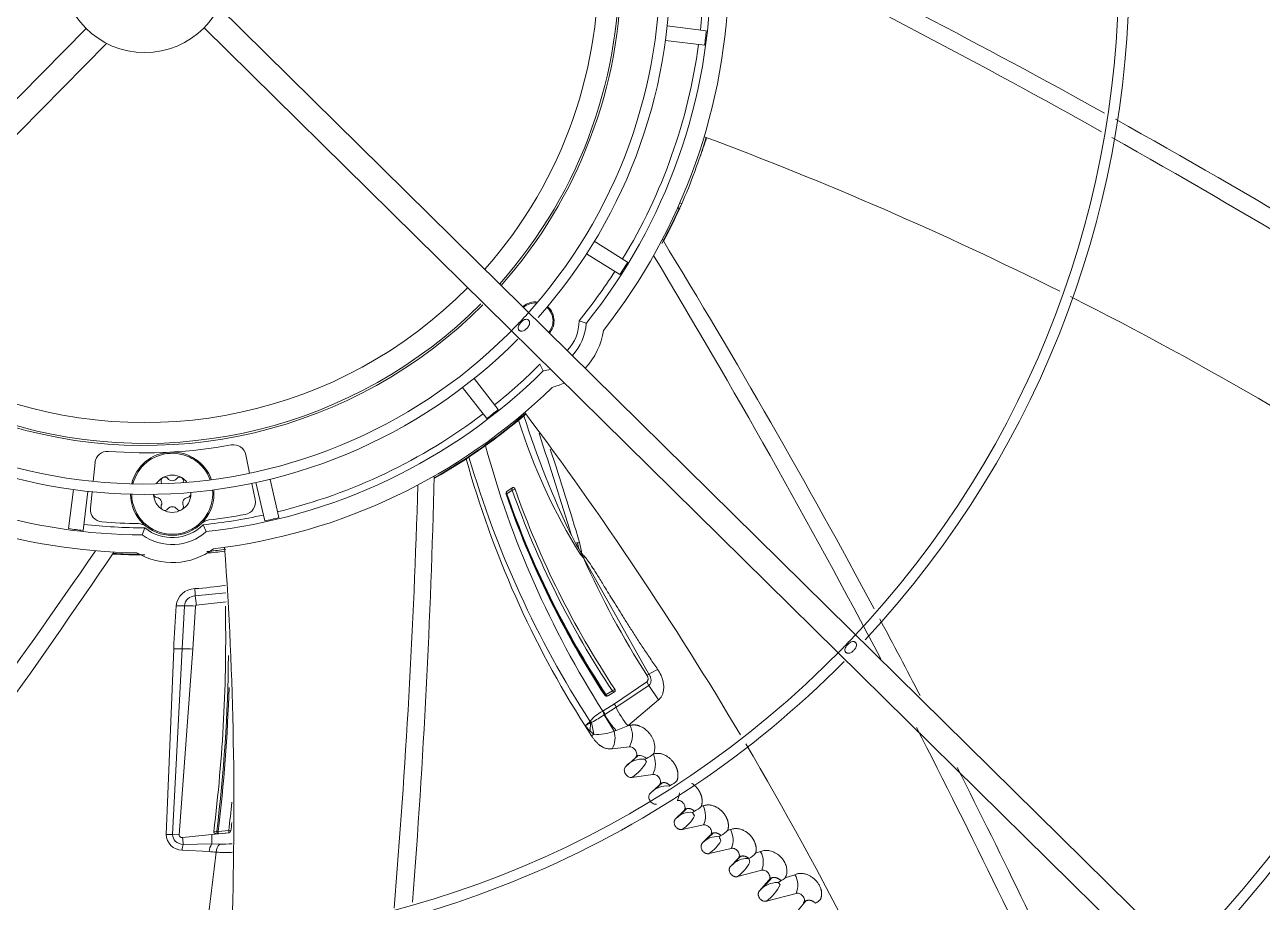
# Model space of a CAD drawing. Header units: millimetres. Extents: x 113490 to 142599, y -20467 to 115.
# Drawn here: x 132458.5 to 132755.1, y -11583.8 to -11373.3 of the extents above; entities that cross this region are included whole.
import ezdxf

# ---------------------------------------------------------------- set-up
doc = ezdxf.new("R2010")
doc.units = ezdxf.units.MM
doc.layers.add('DV3_0', color=7, linetype='Continuous')

msp = doc.modelspace()

# ---------------------------------------------------------------- linework, layer by layer
at = {"layer": 'DV3_0', "color": 7, "linetype": 'Continuous', "lineweight": 15}
for p, q in [((132814.33, -11674.11), (132505.04, -11369.11)), ((132501.48, -11374.03), (132810.15, -11678.41)), ((132621.87, -11374.76), (132612.5, -11373.61)), ((132473.2, -11374.23), (132139.6, -11712.53)), ((132140.45, -11720.21), (132478.11, -11377.79)), ((132621.44, -11378.23), (132612.07, -11377.08)), ((132603.01, -11430.27), (132595.01, -11425.27)), ((132601.16, -11433.24), (132593.15, -11428.24)), ((132591.37, -11444.32), (132593.06, -11444.94)), ((132581.99, -11454.74), (132582.79, -11456.35)), ((132571.99, -11465.63), (132566.18, -11458.19)), ((132569.24, -11467.79), (132563.42, -11460.35)), ((132511.46, -11476.46), (132512.39, -11480.9)), ((132474.86, -11482.87), (132475.32, -11478.35)), ((132512.9, -11483.35), (132513.7, -11487.23)), ((132516, -11492.34), (132513.87, -11483.14)), ((132519.41, -11491.55), (132517.28, -11482.36)), ((132469, -11494.19), (132470.15, -11484.83)), ((132472.47, -11494.62), (132473.62, -11485.25)), ((132474.22, -11489.3), (132474.61, -11485.36)), ((132573.87, -11485.9), (132573.93, -11485.8)), ((132574.05, -11485.8), (132575.34, -11484.95)), ((132574.16, -11485.2), (132575.45, -11484.35)), ((132486.66, -11495.69), (132487.24, -11493.99)), ((132501.24, -11493.26), (132501.99, -11494.89)), ((132591.71, -11499.77), (132591.61, -11499.62)), ((132591.71, -11499.77), (132591.7, -11499.63)), ((132591.92, -11499.97), (132591.91, -11499.67)), ((132499.36, -11510.34), (132506.68, -11509.58)), ((132496.21, -11522.99), (132496.75, -11512.69)), ((132498.8, -11523.07), (132499.4, -11512.75)), ((132499.6, -11512.57), (132506.75, -11511.73)), ((132492.37, -11567.53), (132494.18, -11523)), ((132493.93, -11567.56), (132496.21, -11522.99)), ((132495.53, -11567.67), (132498.8, -11523.07)), ((132599.84, -11536.24), (132607.58, -11530.94)), ((132607.58, -11530.94), (132608.09, -11531.82)), ((132607.62, -11529.31), (132608.12, -11529.09)), ((132597.71, -11534.08), (132597.53, -11534.15)), ((132599.34, -11533.11), (132597.84, -11534.01)), ((132599.89, -11533.31), (132598.39, -11534.22)), ((132600.23, -11537.03), (132608.09, -11531.82)), ((132608.09, -11531.82), (132610.41, -11535.29)), ((132597.12, -11537.91), (132599.84, -11536.24)), ((132597.51, -11538.76), (132600.23, -11537.03)), ((132597.05, -11537.95), (132597.12, -11537.91)), ((132597.35, -11538.87), (132597.38, -11538.85)), ((132597.38, -11538.85), (132597.51, -11538.76)), ((132599.75, -11542.78), (132597.38, -11538.85)), ((132594.36, -11543.9), (132592.8, -11541.48)), ((132593.92, -11540.5), (132593.96, -11540.44)), ((132593.92, -11540.5), (132594.08, -11540.71)), ((132593.96, -11540.44), (132594.35, -11540.66)), ((132593.97, -11540.39), (132594.48, -11540.61)), ((132594.35, -11540.66), (132594.48, -11540.61)), ((132594.89, -11543.51), (132594.35, -11540.66)), ((132603.09, -11541.49), (132600.23, -11542.59)), ((132599.33, -11546.98), (132603.42, -11546.53)), ((132605.44, -11548.69), (132603.74, -11550.23)), ((132604.87, -11549.14), (132602.54, -11551.25)), ((132607.16, -11549.51), (132607.51, -11549.33)), ((132607.52, -11550.13), (132607.16, -11549.51)), ((132609.08, -11553.14), (132604, -11553.86)), ((132614.89, -11554.67), (132614.83, -11554.69)), ((132608.42, -11557.72), (132610.58, -11555.71)), ((132611.27, -11555.15), (132609.58, -11556.71)), ((132612.98, -11555.94), (132613.18, -11555.83)), ((132621.11, -11560.69), (132620.66, -11560.81)), ((132614.48, -11563.83), (132616.48, -11561.91)), ((132617.14, -11561.36), (132614.96, -11563.44)), ((132618.57, -11562.26), (132619.03, -11561.99)), ((132618.57, -11562.26), (132618.83, -11562.66)), ((132618.83, -11562.66), (132619.06, -11563.09)), ((132504.5, -11566.84), (132503.77, -11566.93)), ((132504.82, -11566.87), (132504.5, -11566.84)), ((132507.37, -11566.62), (132504.82, -11566.87)), ((132621.22, -11565.27), (132616.05, -11566.36)), ((132627.66, -11566.39), (132626.98, -11566.59)), ((132503.29, -11567.55), (132496.28, -11568.26)), ((132503.31, -11569.83), (132496.47, -11569.93)), ((132507.47, -11567.19), (132503.29, -11567.55)), ((132505.21, -11569.86), (132503.31, -11569.83)), ((132507.4, -11567.15), (132504.83, -11567.39)), ((132620.91, -11569.66), (132622.83, -11567.75)), ((132623.49, -11567.2), (132621.38, -11569.27)), ((132624.93, -11568.07), (132625.37, -11567.8)), ((132625.17, -11568.57), (132625.38, -11569.09)), ((132502.7, -11571.66), (132496.22, -11571.31)), ((132627.86, -11570.88), (132622.53, -11572.14)), ((132630.16, -11572.76), (132628.13, -11574.83)), ((132634.88, -11571.67), (132633.68, -11572.06)), ((132627.66, -11575.22), (132629.52, -11573.31)), ((132627.66, -11575.22), (132628.73, -11574.22)), ((132632.06, -11573.32), (132632.21, -11573.75)), ((132632.21, -11573.75), (132632.33, -11574.17)), ((132635.15, -11576.13), (132629.33, -11577.66)), ((132634.57, -11581.16), (132636.89, -11578.49)), ((132637.56, -11577.92), (132635.63, -11580.13)), ((132639.13, -11579.05), (132639.75, -11578.64)), ((132643.11, -11577.2), (132640.74, -11577.96)), ((132643.39, -11581.67), (132636.29, -11583.54)), ((132638.26, -11579.1), (132639.13, -11579.05)), ((132639.13, -11579.05), (132639.35, -11579.34)), ((132639.35, -11579.34), (132639.57, -11579.66)), ((132645.83, -11583.41), (132643.99, -11585.6))]:
    msp.add_line(p, q, dxfattribs=at)
at = {"layer": 'DV3_0', "color": 7, "linetype": 'Continuous', "lineweight": 20}
for p, q in [((132615.38, -11417.6), (132615.25, -11417.54)), ((132590.5, -11497.65), (132589.54, -11495.79)), ((132591.27, -11499.05), (132590.95, -11497.6)), ((132591.91, -11499.67), (132591.49, -11497.55)), ((132591.61, -11499.62), (132591.27, -11499.05)), ((132591.61, -11499.62), (132591.7, -11499.63)), ((132591.91, -11500.06), (132591.67, -11500.39)), ((132592.44, -11501.2), (132591.67, -11500.39)), ((132591.7, -11499.63), (132591.91, -11499.67)), ((132591.82, -11499.94), (132591.71, -11499.77)), ((132591.82, -11499.94), (132591.92, -11499.97)), ((132591.91, -11500.06), (132591.92, -11499.97)), ((132592.17, -11500.63), (132591.91, -11500.06)), ((132592.44, -11501.2), (132592.17, -11500.63)), ((132592.44, -11501.2), (132592.68, -11500.87)), ((132608.12, -11529.09), (132592.44, -11501.2)), ((132610.41, -11535.29), (132603.09, -11541.49)), ((132597.03, -11537.96), (132597.05, -11537.95)), ((132592.8, -11541.48), (132593.92, -11540.5)), ((132594.04, -11542.76), (132592.8, -11541.48)), ((132593.96, -11540.44), (132593.97, -11540.39)), ((132594.08, -11540.71), (132594.04, -11542.76)), ((132594.89, -11543.51), (132594.04, -11542.76)), ((132600.23, -11542.59), (132599.75, -11542.78)), ((132594.36, -11543.9), (132594.89, -11543.51)), ((132495.53, -11567.67), (132493.93, -11567.56))]:
    msp.add_line(p, q, dxfattribs=at)
at = {"layer": 'DV3_0', "color": 7, "linetype": 'Continuous', "lineweight": 15}
msp.add_circle((132487.24, -11359.99), 20, dxfattribs=at)
for centre, radius, start, end in [((132487.24, -11359.99), 343.5, 315.6512, 45.622), ((132487.24, -11359.99), 346, 316.5062, 45.3204), ((132487.24, -11359.99), 233.5, 316.4663, 45.8392), ((132487.24, -11359.99), 236, 317.0271, 45.7088), ((132487.24, -11359.99), 123.5, 317.6348, 45.2819), ((132487.24, -11359.99), 126, 318.4756, 45.1616), ((132487.24, -11359.99), 113.75, 318.4247, 45.086), ((131823.29, -13004.2), 1841.3, 60.95292, 64.05747), ((131777.55, -13075.18), 1921.33, 60.74083, 63.6758), ((132487.24, -11359.99), 114.25, 318.4114, 0), ((132487.24, -11359.99), 135.7, 321.2429, 359.7571), ((132487.24, -11359.99), 140, 321.7677, 359.2323), ((132487.24, -11359.99), 134, 353.7483, 0.0009), ((132487.24, -11359.99), 134, 328.7483, 352.2517), ((131823.29, -13004.2), 1841.3, 57.34191, 60.857), ((132487.24, -11359.99), 140.5, 336.3104, 343.3028), ((132500.83, -11361), 127.37, 339.734, 341.9536), ((132316.51, -12217.42), 872.25, 63.43384, 69.5445), ((131777.55, -13075.18), 1921.33, 57.30151, 60.65735), ((132487.24, -11359.99), 140.5, 332.3654, 335.7939), ((131040.13, -12384.07), 1840.9, 28.22591, 31.40572), ((130962.86, -12419.24), 1921.39, 27.72245, 31.03383), ((132487.24, -11359.99), 134, 320.9991, 327.2517), ((132316.51, -12217.42), 872.25, 56.07412, 63.24774), ((132487.24, -11359.99), 114.25, 251.4688, 315.1695), ((132487.24, -11359.99), 113.75, 252.7316, 315.086), ((132580.87, -11444.3), 4.5, 82.604, 131.7492), ((132580.87, -11444.3), 4.25, 84.8173, 131.5341), ((132580.87, -11444.3), 4.25, 0, 48), ((132580.87, -11444.3), 4.5, 0, 48), ((132487.24, -11359.99), 123.5, 316.2428, 317.6348), ((132580.87, -11444.3), 4.25, 319.2681, 0), ((132580.87, -11444.3), 4.5, 318, 0), ((132580.87, -11444.3), 10.5, 316.9653, 359.8902), ((132580.87, -11444.3), 12.2, 316.7471, 356.9852), ((132487.24, -11359.99), 123.5, 226.1082, 316.2428), ((132580.87, -11444.3), 16.5, 316.3964, 351.8862), ((132487.24, -11359.99), 126, 270, 315.2026), ((132487.24, -11359.99), 126, 228.4752, 270), ((132487.24, -11359.99), 135.7, 276.2429, 314.7571), ((132487.24, -11359.99), 134, 308.7483, 315.0009), ((132580.87, -11444.3), 12.2, 279.0148, 287.4816), ((132580.87, -11444.3), 16.5, 284.1138, 295.142), ((132487.24, -11359.99), 140, 276.7677, 314.2323), ((132487.24, -11359.99), 134, 283.7483, 307.2517), ((132487.24, -11359.99), 140.5, 299.6325, 310.6019), ((131880.06, -11989.01), 872.25, 30.70257, 36.8175), ((132487.24, -11359.99), 116, 265.6946, 280.3054), ((132508.53, -11477.07), 3, 11.75, 100.3054), ((132791.14, -11414.25), 230.17, 195.1216, 212.5095), ((132478.3, -11478.65), 3, 85.6946, 174.25), ((132493.83, -11485.82), 10, 19.6905, 166.3095), ((132791.64, -11414.63), 235.85, 195.4508, 212.5348), ((132796.36, -11409.44), 241.06, 196.2834, 212.9029), ((132493.83, -11485.82), 4.48, 120, 148.1887), ((132492.04, -11482.72), 0.895, 120, 202.4776), ((132489.96, -11483.58), 1.36, 6.618, 22.4776), ((132493.83, -11485.82), 4.48, 90, 120), ((132492.04, -11482.72), 0.895, 37.5224, 120), ((132493.83, -11481.34), 1.36, 217.5224, 322.4776), ((132493.83, -11485.82), 4.48, 60, 90), ((132495.62, -11482.72), 0.895, 60, 142.4776), ((132493.83, -11485.82), 4.47, 37.8113, 60), ((132495.62, -11482.72), 0.895, 337.5224, 60), ((132497.71, -11483.58), 1.36, 157.5224, 161.5363), ((130632.17, -11426.96), 1921.39, 355.27432, 358.30683), ((130716.2, -11439.15), 1840.9, 355.49356, 358.67872), ((132493.83, -11485.82), 10, 180.7258, 0), ((132493.83, -11485.82), 4.47, 181.9825, 240), ((132490.25, -11485.82), 0.895, 189.9487, 262.4776), ((132489.96, -11488.06), 1.36, 337.5224, 82.4776), ((132493.83, -11485.82), 4.47, 300, 0), ((132497.71, -11488.06), 1.36, 97.5224, 202.4776), ((132497.41, -11485.82), 0.895, 277.5224, 0), ((132497.41, -11485.82), 0.895, 0, 20.2402), ((132493.83, -11485.82), 4.47, 0, 4.0175), ((132493.83, -11485.82), 10, 0, 5.2742), ((132574.48, -11485.74), 0.635, 120.3769, 194.3524), ((132776.84, -11416.28), 214.58, 198.9328, 213.3194), ((132574.39, -11485.63), 0.493, 117.9807, 200.505), ((132778.03, -11415.28), 215.94, 199.0626, 213.3779), ((132778.49, -11414.91), 216.38, 199.1244, 213.3976), ((132574.63, -11481.79), 3.25, 282.6415, 295.2259), ((132782.01, -11412.02), 219.15, 199.4393, 213.5401), ((132782.29, -11411.87), 218.76, 199.4529, 213.5312), ((132477.2, -11489.6), 3, 174.25, 265.5723), ((132492.04, -11488.92), 0.895, 157.5224, 240), ((132492.04, -11488.92), 0.895, 240, 322.4776), ((132493.83, -11485.82), 4.47, 240, 300), ((132493.83, -11490.29), 1.36, 37.5224, 142.4776), ((132495.62, -11488.92), 0.895, 217.5224, 300), ((132495.62, -11488.92), 0.895, 300, 22.4776), ((132510.77, -11487.84), 3, 280.4277, 11.75), ((132487.24, -11359.99), 135.7, 253.0696, 269.7571), ((132487.24, -11359.99), 133, 265.5723, 269.3637), ((132502.96, -11495.08), 3, 96.6363, 134.568), ((132487.24, -11359.99), 134, 275.9991, 282.2517), ((132487.24, -11359.99), 133, 276.6363, 280.4277), ((132487.24, -11359.99), 140, 252.2495, 269.2323), ((132487.24, -11359.99), 134, 263.7483, 270.0009), ((132485.73, -11495.98), 3, 51.432, 89.3637), ((132493.83, -11485.82), 12.2, 234.0148, 311.9852), ((132493.83, -11485.82), 10.5, 231.1098, 314.8902), ((130890.45, -10413.41), 1921.39, 322.53383, 325.57983), ((130954.55, -10469.09), 1840.9, 322.75622, 325.95172), ((132487.24, -11359.99), 140.5, 266.9058, 270), ((132493.83, -11485.82), 16.5, 239.1138, 306.8862), ((132489.63, -11363.74), 136.89, 275.2143, 277.0138), ((132487.24, -11359.99), 140.5, 276.0812, 276.7288), ((132487.24, -11359.99), 140.5, 276.3104, 277.9407), ((131636.37, -11560.89), 872.25, 357.96174, 4.0905), ((132594.43, -11498.07), 3.21, 215.5979, 218.278), ((132783.32, -11416.25), 208.93, 203.992, 212.7603), ((132487.24, -11359.99), 551.5, 285.4775, 344.5225), ((132499.38, -11513.2), 4.63, 91.677, 173.6961), ((132492.83, -11410.05), 98.73, 273.729, 278.0386), ((132554.77, -11505.79), 55.59, 182.8759, 184.6923), ((132477.1, -11513.86), 22.54, 3.2928, 8.9994), ((133347.35, -11567.42), 854.32, 176.32767, 177.02013), ((132495.71, -11497.93), 14.79, 266.4086, 274.0242), ((132497.08, -11552.82), 40.13, 86.6778, 90.4706), ((132499.61, -11512.78), 0.209, 91.4679, 174.3439), ((132130.53, -11520.48), 376.12, 352.907, 1.1721), ((131040.13, -12384.07), 1840.9, 27.49382, 28.13982), ((132487.24, -11359.99), 233.5, 315.7154, 316.4663), ((132487.24, -11359.99), 233.5, 225.7814, 315.7154), ((132129.45, -11520.81), 377.87, 353.0031, 359.425), ((132487.24, -11359.99), 236, 270, 315.2644), ((132587.17, -11488.63), 45.56, 297.3771, 300.36), ((132487.24, -11359.99), 236, 227.0266, 270), ((132129.17, -11520.91), 378.45, 353.0249, 358.275), ((132597.27, -11533.06), 1.11, 293.1128, 301.0288), ((132598.12, -11533.82), 0.486, 212.6809, 304.1901), ((132596.14, -11527.64), 6.34, 300.3343, 306.7823), ((132602.35, -11547.8), 11.19, 118.3562, 138.4923), ((132580.15, -11513.63), 30.55, 297.9795, 304.2758), ((132594.46, -11539.36), 2.93, 9.6098, 28.6807), ((132594.47, -11539.42), 2.97, 10.9843, 29.6557), ((132594.14, -11540.23), 0.478, 262.6265, 295.5933), ((132594.45, -11544.38), 5.53, 331.8842, 16.797), ((132568.12, -11363.84), 181.06, 281.1372, 281.3151), ((132598.43, -11543.73), 5.72, 330.7489, 24.2522), ((130962.86, -12419.24), 1921.39, 24.56568, 27.16861), ((131880.06, -11989.01), 872.25, 23.32871, 30.53654), ((132605.06, -11543.7), 6.13, 293.4978, 312.3418), ((132603.66, -11550.56), 6, 334.5296, 22.8148), ((132609.27, -11548.3), 0.106, 127.455, 138.9521), ((132606.46, -11554.66), 5.2, 82.2332, 138.9483), ((132598.01, -11544.69), 10.96, 303.1447, 330.2122), ((131040.13, -12384.07), 1840.9, 24.60001, 26.89057), ((132610.66, -11550.42), 5.97, 295.061, 314.3575), ((132612.38, -11561.13), 5.22, 83.3621, 139.2655), ((132609.79, -11557.06), 5.64, 335.6062, 355.3029), ((132130.02, -11521.14), 380.09, 353.1278, 354.1591), ((132616.43, -11556.67), 5.92, 296.0332, 315.5868), ((132616.29, -11563.1), 5.39, 336.3081, 26.5856), ((132617.95, -11566.75), 4.54, 82.1058, 139.9003), ((132611.46, -11559.1), 8.58, 302.2935, 332.2899), ((132504.99, -11567.02), 2.42, 356.9375, 9.4378), ((132507.37, -11566.62), 0.525, 273.0385, 351.1166), ((132130.44, -11521.03), 380.2, 353.0998, 353.4128), ((132622.7, -11562.55), 5.89, 296.95, 316.6197), ((132623.08, -11568.84), 5.2, 336.8968, 28.1141), ((132493.9, -11533.26), 34.3, 267.44, 270.0482), ((132484.37, -11570.46), 12.11, 2.5011, 10.4819), ((132491.22, -11568.79), 12.14, 355.0591, 5.8733), ((132624.37, -11572.54), 4.5, 82.8527, 140.2674), ((132616.56, -11563.71), 10.33, 305.3082, 328.6579), ((132619.1, -11571.13), 6.59, 22.8107, 27.6678), ((132501.07, -11571.48), 4.86, 161.4487, 177.9536), ((132485.54, -11807.97), 236.93, 85.4419, 85.8481), ((132507.08, -11571.83), 2.71, 133.5995, 179.149), ((132629.32, -11568.14), 5.86, 297.8556, 317.9842), ((132630.48, -11574.17), 5.06, 337.2472, 29.5928), ((132631.77, -11578.86), 5.55, 87.0019, 123.1926), ((132623.19, -11569.33), 10.35, 306.4065, 332.1042), ((132637, -11573.5), 5.83, 298.135, 309.9847), ((132638.73, -11579.72), 5.06, 337.3362, 29.9393), ((132638.87, -11584.53), 5.46, 96.3262, 141.9258), ((132629.88, -11574.8), 10.84, 306.252, 333.384), ((132645.15, -11578.99), 5.82, 299.8593, 314.3251)]:
    msp.add_arc(centre, radius, start, end, dxfattribs=at)
at = {"layer": 'DV3_0', "color": 7, "linetype": 'Continuous', "lineweight": 20}
for centre, radius, start, end in [((132487.24, -11359.99), 108.75, 318.5638, 45.4011), ((132487.24, -11359.99), 140.35, 332.0548, 335.7939), ((132487.24, -11359.99), 108.75, 249.0395, 315.4011), ((132487.24, -11359.99), 140.35, 299.6151, 310.5445), ((132712.78, -11425.14), 142.58, 197.5793, 211.8537), ((132782.69, -11402.41), 214.54, 197.5546, 205.8027), ((131312.51, -11886.84), 1335.56, 17.02527, 18.12677), ((132493.83, -11485.82), 9.71, 20.0694, 165.9306), ((131856.91, -11715.7), 766.29, 16.54046, 18.29437), ((132493.83, -11485.82), 9.71, 180.7926, 0), ((132493.83, -11485.82), 9.71, 0, 5.2074), ((132631.79, -11475.77), 46.74, 207.9173, 209.8819), ((132487.24, -11359.99), 140.35, 266.9096, 269.4932), ((132707.79, -11390.85), 159.23, 223.3026, 223.7042), ((132499.36, -11512.96), 2.62, 89.8439, 174.0643), ((132495.11, -11505.58), 17.45, 266.9497, 273.595), ((132496.14, -11571.71), 48.72, 86.8807, 89.9289), ((132597.42, -11537.94), 2.96, 17.8925, 35.1018), ((132618.02, -11528.75), 19.62, 204.9566, 220.4757), ((132594.74, -11539.5), 2.86, 14.9315, 33.7265), ((132615.56, -11528.83), 20.6, 208.8348, 221.922), ((132574.6, -11509.77), 36.56, 299.8509, 302.1929), ((132595.79, -11532.92), 10.63, 265.1255, 291.8661), ((132496.25, -11567.42), 3.88, 181.5118, 269.5572), ((132506.16, -11571.81), 3.47, 145.1788, 177.5249)]:
    msp.add_arc(centre, radius, start, end, dxfattribs=at)
at = {"layer": 'DV3_0', "color": 7, "linetype": 'Continuous', "lineweight": 15}
for centre, major_axis, ratio, start_param, end_param in [((132617.63, -11376), (-2.66, -21.65), 0.186545, 1.490488, 1.651105), ((132443.75, -11345.04), (176.32, -60.71), 0.866796, -0.078814, -0.070986), ((132598.65, -11429.61), (-11.56, -18.5), 0.186545, 1.490488, 1.651105), ((132568.12, -11463.51), (-17.19, -13.43), 0.186545, 1.490488, 1.651105), ((132516.79, -11487.99), (-21.26, -4.91), 0.186545, 1.490488, 1.651105), ((132471.23, -11490.38), (-21.65, 2.66), 0.186545, 1.490488, 1.651105)]:
    msp.add_ellipse(centre, major_axis=major_axis, ratio=ratio, start_param=start_param, end_param=end_param, dxfattribs=at)
at = {"layer": 'DV3_0', "color": 7, "linetype": 'Continuous', "lineweight": 20}
for centre, major_axis, ratio, start_param, end_param in [((132614.93, -11417.39), (0.456, -0.205), 0.498451, 0, 1.57124), ((132614.93, -11417.39), (0.302, -0.399), 0.432332, 0.901374, 1.803204), ((132615.44, -11416.24), (0.458, -0.201), 0.498743, 0, 1.571241), ((132570.24, -11513.2), (36.82, 12.36), 0.272936, 0.884781, 0.899668), ((132570.24, -11513.2), (36.82, 12.36), 0.272936, 0.867185, 0.884781)]:
    msp.add_ellipse(centre, major_axis=major_axis, ratio=ratio, start_param=start_param, end_param=end_param, dxfattribs=at)
at = {"layer": 'DV3_0', "color": 7, "linetype": 'Continuous', "lineweight": 15}
for points, knots in [([(132577, -11446.62), (132576.96, -11446.58), (132576.88, -11446.49), (132576.76, -11446.25), (132576.73, -11445.84), (132576.91, -11445.4), (132577.17, -11445.01), (132577.53, -11444.6), (132577.99, -11444.19), (132578.52, -11443.95), (132578.9, -11443.98), (132579.14, -11444.09), (132579.23, -11444.17), (132579.27, -11444.2)], [0, 0, 0, 0, 0.040646, 0.082274, 0.181944, 0.323646, 0.41357, 0.509807, 0.690903, 0.824258, 0.919018, 0.959797, 1, 1, 1, 1]), ([(132579.27, -11444.2), (132579.31, -11444.25), (132579.4, -11444.34), (132579.51, -11444.59), (132579.55, -11444.99), (132579.38, -11445.44), (132579.12, -11445.83), (132578.85, -11446.15), (132578.55, -11446.43), (132578.18, -11446.7), (132577.77, -11446.88), (132577.38, -11446.85), (132577.14, -11446.74), (132577.05, -11446.66), (132577, -11446.62)], [0, 0, 0, 0, 0.040717, 0.082601, 0.183674, 0.325225, 0.413967, 0.5088, 0.602375, 0.688214, 0.822702, 0.918959, 0.959862, 1, 1, 1, 1]), ([(132574.05, -11485.8), (132574.02, -11485.8), (132573.97, -11485.81), (132573.94, -11485.81), (132573.93, -11485.8)], [0, 0, 0, 0, 0.499963, 1, 1, 1, 1]), ([(132574.05, -11485.8), (132574.05, -11485.78), (132574.03, -11485.74), (132574.01, -11485.69), (132573.99, -11485.62), (132573.98, -11485.54), (132573.98, -11485.44), (132574.01, -11485.36), (132574.05, -11485.29), (132574.1, -11485.23), (132574.14, -11485.21), (132574.16, -11485.2)], [0, 0, 0, 0, 0.068654, 0.146101, 0.232585, 0.334041, 0.480381, 0.632297, 0.740255, 0.880768, 1, 1, 1, 1]), ([(132575.34, -11484.95), (132575.28, -11484.84), (132575.26, -11484.71), (132575.3, -11484.48), (132575.36, -11484.39), (132575.45, -11484.35)], [0, 0, 0, 0, 0.5, 0.5, 1, 1, 1, 1]), ([(132575.45, -11484.35), (132575.46, -11484.34), (132575.49, -11484.33), (132575.54, -11484.31), (132575.6, -11484.31), (132575.67, -11484.33), (132575.75, -11484.37), (132575.84, -11484.43), (132575.91, -11484.52), (132575.98, -11484.62), (132576, -11484.69), (132576.02, -11484.72)], [0, 0, 0, 0, 0.075079, 0.150644, 0.228664, 0.352639, 0.477385, 0.607267, 0.740203, 0.871682, 1, 1, 1, 1]), ([(132655.33, -11523.86), (132655.29, -11523.81), (132655.21, -11523.72), (132655.09, -11523.49), (132655.06, -11523.09), (132655.23, -11522.65), (132655.5, -11522.26), (132655.77, -11521.95), (132656.08, -11521.67), (132656.45, -11521.4), (132656.87, -11521.21), (132657.26, -11521.24), (132657.49, -11521.35), (132657.58, -11521.43), (132657.63, -11521.47)], [0, 0, 0, 0, 0.040488, 0.081902, 0.180627, 0.320355, 0.409206, 0.504808, 0.600124, 0.687341, 0.822717, 0.918807, 0.959755, 1, 1, 1, 1]), ([(132657.63, -11521.47), (132657.67, -11521.51), (132657.75, -11521.6), (132657.87, -11521.85), (132657.9, -11522.25), (132657.73, -11522.68), (132657.46, -11523.07), (132657.19, -11523.38), (132656.89, -11523.66), (132656.52, -11523.94), (132656.1, -11524.12), (132655.7, -11524.09), (132655.47, -11523.98), (132655.37, -11523.9), (132655.33, -11523.86)], [0, 0, 0, 0, 0.040529, 0.082096, 0.181604, 0.321297, 0.409637, 0.504692, 0.598943, 0.685714, 0.821727, 0.918717, 0.959765, 1, 1, 1, 1]), ([(132598.39, -11534.22), (132598.36, -11534.23), (132598.32, -11534.26), (132598.24, -11534.29), (132598.16, -11534.32), (132598.06, -11534.34), (132597.94, -11534.35), (132597.81, -11534.34), (132597.7, -11534.3), (132597.6, -11534.24), (132597.55, -11534.18), (132597.53, -11534.15)], [0, 0, 0, 0, 0.099456, 0.197178, 0.293807, 0.390006, 0.537714, 0.671041, 0.795208, 0.901241, 1, 1, 1, 1]), ([(132597.84, -11534.01), (132597.91, -11534.12), (132598.02, -11534.2), (132598.22, -11534.28), (132598.32, -11534.27), (132598.39, -11534.22)], [0, 0, 0, 0, 0.5, 0.5, 1, 1, 1, 1]), ([(132599.34, -11533.11), (132599.35, -11533.12), (132599.37, -11533.15), (132599.41, -11533.19), (132599.44, -11533.22), (132599.49, -11533.26), (132599.54, -11533.3), (132599.63, -11533.35), (132599.73, -11533.36), (132599.82, -11533.35), (132599.87, -11533.32), (132599.89, -11533.31)], [0, 0, 0, 0, 0.074951, 0.140477, 0.196539, 0.243124, 0.374483, 0.49079, 0.674123, 0.840338, 1, 1, 1, 1]), ([(132599.94, -11532.71), (132599.95, -11532.73), (132599.97, -11532.77), (132600, -11532.83), (132600.02, -11532.9), (132600.04, -11532.98), (132600.04, -11533.07), (132600.02, -11533.17), (132599.97, -11533.25), (132599.92, -11533.29), (132599.89, -11533.31)], [0, 0, 0, 0, 0.086581, 0.173323, 0.261691, 0.392619, 0.521302, 0.685994, 0.841523, 1, 1, 1, 1]), ([(132603.64, -11541.38), (132603.7, -11541.36), (132603.82, -11541.33), (132604, -11541.3), (132604.18, -11541.28), (132604.36, -11541.27), (132604.55, -11541.26), (132604.73, -11541.27), (132604.92, -11541.29), (132605.11, -11541.32), (132605.3, -11541.35), (132605.49, -11541.4), (132605.68, -11541.46), (132606.08, -11541.6), (132606.67, -11541.88), (132607.41, -11542.4), (132608.02, -11543.01), (132608.52, -11543.64), (132608.9, -11544.29), (132609.21, -11544.96), (132609.38, -11545.56), (132609.47, -11546.06), (132609.51, -11546.44), (132609.52, -11546.82), (132609.49, -11547.18), (132609.43, -11547.54), (132609.34, -11547.89), (132609.25, -11548.11), (132609.21, -11548.22)], [0, 0, 0, 0, 0.01916, 0.038106, 0.056888, 0.075557, 0.094165, 0.112765, 0.131411, 0.150154, 0.169045, 0.188136, 0.207474, 0.227106, 0.308139, 0.388604, 0.471786, 0.538196, 0.605101, 0.673066, 0.74109, 0.778944, 0.816044, 0.852661, 0.889074, 0.925575, 0.962455, 1, 1, 1, 1]), ([(132594.36, -11543.9), (132594.43, -11544), (132594.56, -11544.2), (132594.77, -11544.49), (132594.97, -11544.76), (132595.17, -11545.01), (132595.37, -11545.24), (132595.57, -11545.46), (132595.77, -11545.66), (132595.97, -11545.85), (132596.17, -11546.02), (132596.37, -11546.17), (132596.57, -11546.31), (132596.76, -11546.44), (132597.02, -11546.59), (132597.34, -11546.74), (132597.73, -11546.88), (132598.12, -11546.97), (132598.52, -11547.02), (132598.93, -11547.03), (132599.2, -11547), (132599.33, -11546.98)], [0, 0, 0, 0, 0.057027, 0.111487, 0.163518, 0.213259, 0.260853, 0.306447, 0.350191, 0.392239, 0.432746, 0.471873, 0.509778, 0.546624, 0.582569, 0.6503, 0.717455, 0.785065, 0.854112, 0.925494, 1, 1, 1, 1]), ([(132603.42, -11546.53), (132603.88, -11546.48), (132604.44, -11546.75), (132605.01, -11547.54), (132605.15, -11547.88), (132605.21, -11548.56), (132605.12, -11548.91), (132604.87, -11549.14)], [0, 0, 0, 0, 0.5, 0.5, 0.75, 0.75, 1, 1, 1, 1]), ([(132607.51, -11549.33), (132607.05, -11548.9), (132606.49, -11548.63), (132605.52, -11548.56), (132605.1, -11548.75), (132604.87, -11549.14)], [0, 0, 0, 0, 0.5, 0.5, 1, 1, 1, 1]), ([(132614.83, -11554.69), (132614.85, -11554.64), (132614.89, -11554.53), (132614.94, -11554.37), (132614.98, -11554.2), (132615.01, -11554.04), (132615.04, -11553.87), (132615.06, -11553.71), (132615.07, -11553.54), (132615.08, -11553.37), (132615.07, -11553.2), (132615.07, -11553.04), (132615.05, -11552.87), (132615.03, -11552.71), (132615.01, -11552.55), (132614.97, -11552.39), (132614.94, -11552.23), (132614.9, -11552.07), (132614.85, -11551.92), (132614.8, -11551.76), (132614.74, -11551.62), (132614.69, -11551.47), (132614.62, -11551.32), (132614.56, -11551.18), (132614.49, -11551.05), (132614.42, -11550.91), (132614.34, -11550.78), (132614.27, -11550.65), (132614.19, -11550.53), (132614.1, -11550.41), (132614.02, -11550.29), (132613.94, -11550.18), (132613.85, -11550.07), (132613.77, -11549.97), (132613.68, -11549.86), (132613.59, -11549.77), (132613.37, -11549.53), (132613, -11549.19), (132612.45, -11548.79), (132611.9, -11548.49), (132611.43, -11548.3), (132611.04, -11548.19), (132610.72, -11548.13), (132610.4, -11548.09), (132610.09, -11548.08), (132609.79, -11548.1), (132609.49, -11548.14), (132609.3, -11548.19), (132609.21, -11548.22)], [0, 0, 0, 0, 0.018271, 0.036367, 0.054293, 0.072053, 0.089651, 0.107087, 0.124357, 0.141458, 0.15839, 0.17515, 0.19174, 0.208158, 0.224405, 0.240482, 0.256387, 0.272115, 0.287663, 0.303028, 0.318207, 0.3332, 0.348005, 0.36262, 0.377045, 0.391281, 0.405327, 0.419176, 0.432823, 0.446261, 0.459487, 0.4725, 0.485297, 0.497878, 0.510245, 0.522398, 0.534339, 0.599607, 0.661765, 0.720651, 0.776416, 0.808812, 0.841042, 0.873103, 0.905011, 0.936795, 0.968461, 1, 1, 1, 1]), ([(132602.54, -11551.25), (132602.44, -11551.33), (132602.28, -11551.56), (132602.18, -11552), (132602.24, -11552.51), (132602.45, -11553.01), (132602.79, -11553.43), (132603.18, -11553.72), (132603.59, -11553.87), (132603.86, -11553.88), (132604, -11553.86)], [0, 0, 0, 0, 0.124936, 0.249948, 0.37496, 0.499972, 0.624983, 0.749995, 0.875007, 1, 1, 1, 1]), ([(132610.58, -11555.71), (132610.62, -11555.66), (132610.71, -11555.57), (132610.84, -11555.33), (132610.91, -11554.96), (132610.84, -11554.46), (132610.61, -11553.97), (132610.27, -11553.56), (132609.87, -11553.28), (132609.52, -11553.16), (132609.26, -11553.13), (132609.14, -11553.14), (132609.08, -11553.14)], [0, 0, 0, 0, 0.059896, 0.120557, 0.250312, 0.386572, 0.52658, 0.661624, 0.782933, 0.893402, 0.946876, 1, 1, 1, 1]), ([(132608.42, -11557.72), (132608.21, -11557.91), (132608.09, -11558.22), (132608.1, -11558.73), (132608.16, -11559.08), (132608.42, -11559.57), (132608.66, -11559.83), (132608.91, -11560.04), (132609.04, -11560.12), (132609.43, -11560.3), (132609.69, -11560.34), (132609.94, -11560.29)], [0, 0, 0, 0, 0.25, 0.25, 0.375, 0.5, 0.625, 0.625, 0.75, 0.75, 1, 1, 1, 1]), ([(132613.18, -11555.83), (132613.15, -11555.8), (132613.09, -11555.73), (132612.99, -11555.64), (132612.89, -11555.56), (132612.78, -11555.48), (132612.67, -11555.41), (132612.56, -11555.34), (132612.45, -11555.29), (132612.34, -11555.24), (132612.23, -11555.19), (132612.11, -11555.16), (132612, -11555.13), (132611.89, -11555.11), (132611.78, -11555.1), (132611.66, -11555.1), (132611.56, -11555.11), (132611.45, -11555.12), (132611.34, -11555.15), (132611.24, -11555.18), (132611.14, -11555.22), (132611.05, -11555.26), (132610.96, -11555.32), (132610.87, -11555.38), (132610.79, -11555.45), (132610.71, -11555.53), (132610.64, -11555.62), (132610.6, -11555.68), (132610.58, -11555.71)], [0, 0, 0, 0, 0.036444, 0.072973, 0.109626, 0.146433, 0.183416, 0.220587, 0.257954, 0.295519, 0.333281, 0.371238, 0.409385, 0.447719, 0.486241, 0.524952, 0.563852, 0.602932, 0.642178, 0.681573, 0.721097, 0.76073, 0.800452, 0.840247, 0.880102, 0.92001, 0.959973, 1, 1, 1, 1]), ([(132620.66, -11560.81), (132620.68, -11560.76), (132620.72, -11560.65), (132620.76, -11560.48), (132620.8, -11560.32), (132620.83, -11560.15), (132620.85, -11559.98), (132620.86, -11559.81), (132620.87, -11559.64), (132620.87, -11559.47), (132620.86, -11559.3), (132620.85, -11559.13), (132620.82, -11558.96), (132620.8, -11558.8), (132620.76, -11558.63), (132620.72, -11558.47), (132620.68, -11558.31), (132620.63, -11558.16), (132620.58, -11558), (132620.52, -11557.85), (132620.46, -11557.71), (132620.39, -11557.56), (132620.32, -11557.42), (132620.25, -11557.28), (132620.17, -11557.15), (132620.09, -11557.02), (132620.01, -11556.89), (132619.93, -11556.77), (132619.84, -11556.65), (132619.76, -11556.54), (132619.67, -11556.43), (132619.58, -11556.32), (132619.49, -11556.22), (132619.4, -11556.12), (132619.31, -11556.03), (132619.22, -11555.94), (132619.05, -11555.77), (132618.8, -11555.55), (132618.54, -11555.37), (132618.41, -11555.28), (132618.4, -11555.27)], [0, 0, 0, 0, 0.0188169, 0.037444, 0.0558864, 0.0741494, 0.0922368, 0.1101451, 0.1278699, 0.1454077, 0.1627565, 0.1799147, 0.1968819, 0.2136584, 0.2302451, 0.2466419, 0.2628435, 0.2788445, 0.2946408, 0.3102299, 0.3256097, 0.3407775, 0.3557312, 0.3704702, 0.3849944, 0.3993046, 0.4133954, 0.4272587, 0.4408884, 0.4542797, 0.4674296, 0.4803362, 0.4929989, 0.505418, 0.5175947, 0.5295311, 0.5412296, 0.5829164, 0.6240736, 0.6289809, 0.6289809, 0.6289809, 0.6289809]), ([(132616.48, -11561.91), (132616.52, -11561.86), (132616.61, -11561.76), (132616.74, -11561.51), (132616.8, -11561.14), (132616.72, -11560.63), (132616.47, -11560.15), (132616.11, -11559.75), (132615.7, -11559.49), (132615.36, -11559.38), (132615.1, -11559.36), (132614.98, -11559.38), (132614.92, -11559.38)], [0, 0, 0, 0, 0.06099, 0.122527, 0.253782, 0.391334, 0.532112, 0.667262, 0.786805, 0.8949, 0.947606, 1, 1, 1, 1]), ([(132626.98, -11566.59), (132627, -11566.54), (132627.03, -11566.43), (132627.08, -11566.27), (132627.11, -11566.11), (132627.13, -11565.94), (132627.15, -11565.77), (132627.16, -11565.61), (132627.16, -11565.44), (132627.16, -11565.27), (132627.15, -11565.11), (132627.13, -11564.94), (132627.11, -11564.78), (132627.07, -11564.62), (132627.04, -11564.45), (132627, -11564.3), (132626.95, -11564.14), (132626.9, -11563.98), (132626.84, -11563.83), (132626.78, -11563.68), (132626.71, -11563.54), (132626.64, -11563.39), (132626.57, -11563.25), (132626.49, -11563.12), (132626.41, -11562.98), (132626.33, -11562.86), (132626.24, -11562.73), (132626.15, -11562.61), (132626.06, -11562.49), (132625.97, -11562.37), (132625.88, -11562.26), (132625.78, -11562.16), (132625.68, -11562.05), (132625.59, -11561.95), (132625.49, -11561.86), (132625.39, -11561.77), (132625.22, -11561.62), (132624.96, -11561.41), (132624.61, -11561.17), (132624.25, -11560.96), (132623.89, -11560.79), (132623.52, -11560.65), (132623.15, -11560.55), (132622.78, -11560.48), (132622.42, -11560.46), (132622.07, -11560.46), (132621.73, -11560.5), (132621.41, -11560.58), (132621.21, -11560.65), (132621.11, -11560.69)], [0, 0, 0, 0, 0.018442, 0.036725, 0.054854, 0.072835, 0.090674, 0.108365, 0.125903, 0.143287, 0.160511, 0.177577, 0.194483, 0.21123, 0.227819, 0.244251, 0.260522, 0.276624, 0.292555, 0.30831, 0.323889, 0.339287, 0.354502, 0.369535, 0.384384, 0.39905, 0.413529, 0.427811, 0.44189, 0.45576, 0.469417, 0.482859, 0.496085, 0.509094, 0.521889, 0.534471, 0.546843, 0.587075, 0.626952, 0.666379, 0.705324, 0.743814, 0.781842, 0.819366, 0.856387, 0.892912, 0.928997, 0.964692, 1, 1, 1, 1]), ([(132616.05, -11566.36), (132616.01, -11566.36), (132615.94, -11566.37), (132615.83, -11566.38), (132615.72, -11566.38), (132615.61, -11566.36), (132615.49, -11566.34), (132615.38, -11566.31), (132615.24, -11566.25), (132615.06, -11566.16), (132614.86, -11566.02), (132614.67, -11565.84), (132614.43, -11565.55), (132614.26, -11565.22), (132614.18, -11564.87), (132614.16, -11564.62), (132614.18, -11564.38), (132614.24, -11564.18), (132614.31, -11564.03), (132614.39, -11563.92), (132614.45, -11563.86), (132614.48, -11563.83)], [0, 0, 0, 0, 0.03153, 0.062353, 0.092698, 0.122808, 0.152931, 0.183314, 0.214201, 0.272671, 0.33125, 0.397261, 0.466453, 0.605489, 0.675489, 0.744759, 0.812256, 0.879292, 0.920718, 0.960761, 1, 1, 1, 1]), ([(132619.03, -11561.99), (132619, -11561.96), (132618.94, -11561.9), (132618.84, -11561.81), (132618.74, -11561.73), (132618.63, -11561.66), (132618.53, -11561.59), (132618.42, -11561.53), (132618.31, -11561.48), (132618.2, -11561.43), (132618.09, -11561.39), (132617.98, -11561.36), (132617.87, -11561.33), (132617.76, -11561.32), (132617.65, -11561.31), (132617.54, -11561.31), (132617.43, -11561.32), (132617.33, -11561.33), (132617.23, -11561.35), (132617.13, -11561.39), (132617.03, -11561.42), (132616.94, -11561.47), (132616.85, -11561.52), (132616.77, -11561.59), (132616.69, -11561.66), (132616.61, -11561.73), (132616.54, -11561.82), (132616.5, -11561.88), (132616.48, -11561.91)], [0, 0, 0, 0, 0.036352, 0.072798, 0.109377, 0.146118, 0.18304, 0.220157, 0.257476, 0.295, 0.332728, 0.370656, 0.408782, 0.447104, 0.485619, 0.524332, 0.56324, 0.602335, 0.641603, 0.681028, 0.720589, 0.760269, 0.800046, 0.839906, 0.879834, 0.919824, 0.959877, 1, 1, 1, 1]), ([(132504.83, -11567.39), (132504.76, -11567.39), (132504.68, -11567.33), (132504.55, -11567.13), (132504.51, -11566.98), (132504.5, -11566.84)], [0, 0, 0, 0, 0.5, 0.5, 1, 1, 1, 1]), ([(132507.37, -11566.62), (132507.51, -11566.64), (132507.65, -11566.65), (132507.85, -11566.68), (132507.9, -11566.7), (132507.89, -11566.7)], [0, 0, 0, 0, 0.5, 0.5, 1, 1, 1, 1]), ([(132622.83, -11567.75), (132622.87, -11567.7), (132622.96, -11567.6), (132623.09, -11567.34), (132623.15, -11566.96), (132623.04, -11566.46), (132622.78, -11565.98), (132622.41, -11565.59), (132621.99, -11565.35), (132621.65, -11565.25), (132621.4, -11565.24), (132621.28, -11565.26), (132621.22, -11565.27)], [0, 0, 0, 0, 0.061807, 0.124124, 0.256475, 0.394954, 0.536432, 0.672108, 0.790426, 0.896509, 0.948354, 1, 1, 1, 1]), ([(132633.68, -11572.06), (132633.7, -11572), (132633.73, -11571.89), (132633.77, -11571.7), (132633.8, -11571.52), (132633.81, -11571.33), (132633.82, -11571.15), (132633.82, -11570.96), (132633.81, -11570.78), (132633.8, -11570.59), (132633.77, -11570.41), (132633.74, -11570.23), (132633.69, -11570.05), (132633.65, -11569.87), (132633.59, -11569.69), (132633.53, -11569.52), (132633.46, -11569.35), (132633.38, -11569.18), (132633.3, -11569.02), (132633.22, -11568.86), (132633.13, -11568.71), (132633.03, -11568.56), (132632.93, -11568.41), (132632.83, -11568.27), (132632.73, -11568.13), (132632.62, -11568), (132632.51, -11567.87), (132632.39, -11567.75), (132632.28, -11567.63), (132632.16, -11567.52), (132632.05, -11567.41), (132631.93, -11567.31), (132631.74, -11567.15), (132631.48, -11566.96), (132631.13, -11566.74), (132630.77, -11566.55), (132630.4, -11566.39), (132630.04, -11566.27), (132629.67, -11566.18), (132629.31, -11566.13), (132628.95, -11566.12), (132628.61, -11566.13), (132628.27, -11566.19), (132627.96, -11566.27), (132627.76, -11566.35), (132627.66, -11566.39)], [0, 0, 0, 0, 0.020468, 0.040767, 0.060906, 0.080896, 0.100734, 0.120412, 0.139924, 0.159268, 0.17844, 0.197441, 0.216274, 0.234941, 0.25344, 0.27176, 0.289895, 0.307839, 0.32559, 0.343143, 0.360495, 0.377644, 0.394592, 0.411334, 0.427858, 0.444152, 0.460208, 0.476019, 0.491583, 0.506899, 0.521967, 0.53679, 0.551373, 0.590916, 0.630156, 0.669009, 0.707438, 0.745452, 0.78305, 0.820202, 0.856913, 0.893195, 0.929104, 0.964702, 1, 1, 1, 1]), ([(132504.83, -11567.39), (132504.8, -11567.39), (132504.73, -11567.4), (132504.62, -11567.4), (132504.47, -11567.39), (132504.29, -11567.37), (132504.1, -11567.31), (132503.93, -11567.23), (132503.81, -11567.12), (132503.77, -11567.01), (132503.77, -11566.96), (132503.77, -11566.94), (132503.77, -11566.93)], [0, 0, 0, 0, 0.08278, 0.165389, 0.248062, 0.443792, 0.593935, 0.723408, 0.894535, 0.953456, 0.978085, 1, 1, 1, 1]), ([(132504.82, -11566.87), (132504.83, -11567), (132504.84, -11567.13), (132504.85, -11567.32), (132504.85, -11567.39), (132504.83, -11567.39)], [0, 0, 0, 0, 0.5, 0.5, 1, 1, 1, 1]), ([(132622.53, -11572.14), (132622.49, -11572.15), (132622.42, -11572.16), (132622.31, -11572.17), (132622.2, -11572.17), (132622.09, -11572.16), (132621.98, -11572.14), (132621.87, -11572.11), (132621.72, -11572.06), (132621.55, -11571.98), (132621.34, -11571.85), (132621.14, -11571.68), (132620.9, -11571.39), (132620.72, -11571.06), (132620.62, -11570.72), (132620.6, -11570.46), (132620.62, -11570.22), (132620.67, -11570.02), (132620.74, -11569.87), (132620.81, -11569.75), (132620.88, -11569.69), (132620.91, -11569.66)], [0, 0, 0, 0, 0.030968, 0.061254, 0.091074, 0.120656, 0.150233, 0.18004, 0.210303, 0.267998, 0.325834, 0.39348, 0.461361, 0.601707, 0.672161, 0.741845, 0.810514, 0.878591, 0.920293, 0.960563, 1, 1, 1, 1]), ([(132625.37, -11567.8), (132625.34, -11567.77), (132625.27, -11567.7), (132625.16, -11567.61), (132625.05, -11567.53), (132624.94, -11567.45), (132624.82, -11567.39), (132624.7, -11567.33), (132624.59, -11567.27), (132624.47, -11567.23), (132624.35, -11567.2), (132624.23, -11567.17), (132624.11, -11567.15), (132623.99, -11567.14), (132623.87, -11567.15), (132623.76, -11567.16), (132623.65, -11567.18), (132623.54, -11567.2), (132623.43, -11567.24), (132623.33, -11567.29), (132623.24, -11567.34), (132623.14, -11567.41), (132623.06, -11567.48), (132622.97, -11567.56), (132622.9, -11567.65), (132622.85, -11567.72), (132622.83, -11567.75)], [0, 0, 0, 0, 0.039346, 0.078811, 0.118442, 0.158273, 0.198325, 0.238613, 0.279143, 0.319916, 0.36093, 0.402181, 0.443665, 0.485381, 0.527332, 0.569514, 0.611916, 0.654521, 0.697304, 0.740242, 0.78331, 0.826485, 0.869749, 0.91309, 0.956504, 1, 1, 1, 1]), ([(132508.26, -11571.82), (132507.83, -11571.84), (132506.91, -11571.86), (132505.61, -11571.86), (132504.75, -11571.81), (132504.37, -11571.79)], [0.7868458, 0.7868458, 0.7868458, 0.7868458, 0.8588357, 0.9383549, 1, 1, 1, 1]), ([(132629.52, -11573.31), (132629.56, -11573.26), (132629.65, -11573.16), (132629.77, -11572.9), (132629.82, -11572.52), (132629.7, -11572.01), (132629.42, -11571.54), (132629.04, -11571.16), (132628.62, -11570.93), (132628.28, -11570.85), (132628.03, -11570.84), (132627.91, -11570.87), (132627.86, -11570.88)], [0, 0, 0, 0, 0.062363, 0.12517, 0.258167, 0.39723, 0.539211, 0.675362, 0.792735, 0.897052, 0.948727, 1, 1, 1, 1]), ([(132632.06, -11573.32), (132632.03, -11573.29), (132631.96, -11573.23), (132631.85, -11573.14), (132631.74, -11573.06), (132631.62, -11572.99), (132631.51, -11572.92), (132631.39, -11572.87), (132631.27, -11572.82), (132631.15, -11572.78), (132631.03, -11572.75), (132630.91, -11572.72), (132630.79, -11572.71), (132630.67, -11572.7), (132630.56, -11572.7), (132630.44, -11572.72), (132630.33, -11572.74), (132630.22, -11572.77), (132630.12, -11572.81), (132630.02, -11572.85), (132629.92, -11572.91), (132629.83, -11572.97), (132629.74, -11573.05), (132629.66, -11573.13), (132629.58, -11573.22), (132629.54, -11573.28), (132629.52, -11573.31)], [0, 0, 0, 0, 0.039306, 0.078739, 0.118341, 0.158147, 0.198179, 0.238449, 0.278964, 0.319725, 0.360731, 0.401978, 0.443462, 0.485181, 0.527138, 0.56933, 0.611742, 0.654359, 0.697157, 0.740111, 0.783198, 0.826394, 0.86968, 0.913045, 0.956483, 1, 1, 1, 1]), ([(132640.74, -11577.96), (132640.83, -11577.8), (132641.01, -11577.47), (132641.15, -11576.93), (132641.21, -11576.37), (132641.18, -11575.82), (132641.08, -11575.28), (132640.9, -11574.76), (132640.68, -11574.26), (132640.41, -11573.81), (132640.11, -11573.39), (132639.78, -11573.01), (132639.22, -11572.48), (132638.35, -11571.87), (132637.14, -11571.41), (132635.92, -11571.3), (132635.23, -11571.55), (132634.88, -11571.67)], [0, 0, 0, 0, 0.057811, 0.114004, 0.168762, 0.222167, 0.2741, 0.324557, 0.373398, 0.420411, 0.465563, 0.508766, 0.54982, 0.665874, 0.779898, 0.891116, 1, 1, 1, 1]), ([(132629.33, -11577.66), (132629.29, -11577.67), (132629.22, -11577.68), (132629.11, -11577.69), (132629, -11577.7), (132628.89, -11577.69), (132628.78, -11577.67), (132628.67, -11577.65), (132628.52, -11577.6), (132628.35, -11577.53), (132628.14, -11577.4), (132627.94, -11577.23), (132627.75, -11577.03), (132627.59, -11576.8), (132627.47, -11576.55), (132627.4, -11576.29), (132627.36, -11576.03), (132627.38, -11575.79), (132627.43, -11575.59), (132627.49, -11575.44), (132627.57, -11575.32), (132627.63, -11575.25), (132627.66, -11575.22)], [0, 0, 0, 0, 0.031541, 0.062191, 0.092151, 0.121631, 0.150857, 0.180057, 0.209462, 0.267355, 0.325302, 0.391974, 0.460497, 0.530053, 0.600072, 0.670611, 0.74078, 0.808537, 0.875941, 0.918387, 0.959539, 1, 1, 1, 1]), ([(132636.89, -11578.49), (132636.93, -11578.44), (132637.01, -11578.33), (132637.11, -11578.07), (132637.14, -11577.68), (132637, -11577.18), (132636.7, -11576.72), (132636.3, -11576.37), (132635.89, -11576.16), (132635.49, -11576.07), (132635.26, -11576.11), (132635.15, -11576.13)], [0, 0, 0, 0, 0.062959, 0.12688, 0.261561, 0.402187, 0.545461, 0.68204, 0.798407, 0.899927, 1, 1, 1, 1]), ([(132639.75, -11578.64), (132639.71, -11578.6), (132639.64, -11578.53), (132639.54, -11578.43), (132639.42, -11578.34), (132639.31, -11578.26), (132639.19, -11578.18), (132639.07, -11578.11), (132638.95, -11578.05), (132638.82, -11578), (132638.7, -11577.95), (132638.58, -11577.92), (132638.45, -11577.89), (132638.33, -11577.87), (132638.2, -11577.85), (132638.08, -11577.85), (132637.96, -11577.86), (132637.84, -11577.87), (132637.73, -11577.9), (132637.62, -11577.93), (132637.51, -11577.97), (132637.4, -11578.02), (132637.3, -11578.08), (132637.21, -11578.15), (132637.12, -11578.22), (132637.03, -11578.3), (132636.96, -11578.39), (132636.91, -11578.46), (132636.89, -11578.49)], [0, 0, 0, 0, 0.036347, 0.072748, 0.109253, 0.1459, 0.182717, 0.219725, 0.256935, 0.294355, 0.331986, 0.36983, 0.407885, 0.446152, 0.484632, 0.523329, 0.562245, 0.601368, 0.640685, 0.680177, 0.71982, 0.759592, 0.799472, 0.839441, 0.879482, 0.919589, 0.959758, 1, 1, 1, 1]), ([(132649.22, -11583.15), (132649.24, -11583.1), (132649.29, -11582.99), (132649.35, -11582.83), (132649.4, -11582.66), (132649.44, -11582.49), (132649.47, -11582.32), (132649.49, -11582.15), (132649.51, -11581.98), (132649.51, -11581.82), (132649.51, -11581.65), (132649.5, -11581.49), (132649.48, -11581.32), (132649.46, -11581.16), (132649.43, -11581.01), (132649.39, -11580.85), (132649.35, -11580.7), (132649.24, -11580.35), (132649.02, -11579.82), (132648.6, -11579.14), (132648.09, -11578.53), (132647.61, -11578.09), (132647.2, -11577.79), (132646.87, -11577.58), (132646.54, -11577.39), (132646.19, -11577.23), (132645.83, -11577.1), (132645.47, -11576.99), (132645.11, -11576.92), (132644.76, -11576.88), (132644.4, -11576.88), (132644.06, -11576.91), (132643.73, -11576.97), (132643.41, -11577.06), (132643.21, -11577.15), (132643.11, -11577.19)], [0, 0, 0, 0, 0.018772, 0.037267, 0.055488, 0.073442, 0.091132, 0.108567, 0.125751, 0.142691, 0.159379, 0.175809, 0.191971, 0.207863, 0.22348, 0.238821, 0.253885, 0.268672, 0.34354, 0.416382, 0.486986, 0.55479, 0.589172, 0.623644, 0.658167, 0.692686, 0.727153, 0.761538, 0.795839, 0.83004, 0.864139, 0.898143, 0.932085, 0.966031, 1, 1, 1, 1]), ([(132636.29, -11583.54), (132636.26, -11583.55), (132636.19, -11583.57), (132636.08, -11583.58), (132635.97, -11583.58), (132635.86, -11583.58), (132635.75, -11583.56), (132635.65, -11583.54), (132635.52, -11583.5), (132635.37, -11583.44), (132635.17, -11583.34), (132634.95, -11583.18), (132634.73, -11582.96), (132634.56, -11582.72), (132634.44, -11582.48), (132634.35, -11582.22), (132634.32, -11581.97), (132634.32, -11581.72), (132634.37, -11581.5), (132634.45, -11581.31), (132634.53, -11581.21), (132634.57, -11581.16)], [0, 0, 0, 0, 0.031206, 0.061591, 0.09134, 0.120655, 0.149743, 0.178819, 0.208096, 0.253867, 0.299405, 0.379199, 0.460329, 0.531051, 0.60232, 0.673539, 0.74416, 0.813651, 0.882523, 0.942038, 1, 1, 1, 1]), ([(132645.16, -11583.99), (132645.2, -11583.94), (132645.28, -11583.83), (132645.38, -11583.56), (132645.4, -11583.17), (132645.25, -11582.68), (132644.94, -11582.23), (132644.54, -11581.89), (132644.12, -11581.69), (132643.73, -11581.61), (132643.51, -11581.65), (132643.39, -11581.67)], [0, 0, 0, 0, 0.063283, 0.127256, 0.262205, 0.403365, 0.547464, 0.685255, 0.802003, 0.901714, 1, 1, 1, 1]), ([(132648.05, -11584.04), (132648.02, -11584), (132647.94, -11583.94), (132647.83, -11583.84), (132647.72, -11583.76), (132647.6, -11583.68), (132647.48, -11583.61), (132647.36, -11583.55), (132647.24, -11583.49), (132647.11, -11583.44), (132646.98, -11583.4), (132646.86, -11583.37), (132646.73, -11583.34), (132646.61, -11583.33), (132646.48, -11583.32), (132646.36, -11583.32), (132646.24, -11583.33), (132646.12, -11583.35), (132646.01, -11583.38), (132645.89, -11583.41), (132645.79, -11583.46), (132645.68, -11583.51), (132645.58, -11583.57), (132645.49, -11583.64), (132645.39, -11583.71), (132645.31, -11583.8), (132645.23, -11583.89), (132645.18, -11583.96), (132645.16, -11583.99)], [0, 0, 0, 0, 0.03621, 0.072495, 0.108902, 0.145467, 0.182216, 0.219167, 0.256331, 0.293716, 0.331323, 0.369153, 0.407205, 0.445478, 0.483973, 0.522693, 0.561636, 0.600792, 0.640147, 0.67968, 0.71937, 0.759195, 0.799133, 0.839164, 0.879274, 0.91945, 0.959691, 1, 1, 1, 1])]:
    msp.add_open_spline(points, degree=3, knots=knots, dxfattribs=at)
at = {"layer": 'DV3_0', "color": 7, "linetype": 'Continuous', "lineweight": 20}
for points, knots in [([(132592.68, -11500.87), (132592.72, -11500.91), (132592.8, -11501), (132592.92, -11501.14), (132593.05, -11501.3), (132593.19, -11501.48), (132593.34, -11501.67), (132593.49, -11501.88), (132593.65, -11502.11), (132593.82, -11502.35), (132594, -11502.61), (132594.19, -11502.89), (132594.51, -11503.38), (132594.99, -11504.13), (132595.65, -11505.17), (132596.38, -11506.34), (132597.59, -11508.32), (132599.41, -11511.3), (132601.48, -11514.64), (132603.39, -11517.66), (132604.99, -11520.16), (132606.66, -11522.71), (132608.4, -11525.31), (132609.59, -11527.06), (132610.2, -11527.94)], [0, 0, 0, 0, 0.005344, 0.011227, 0.017655, 0.024634, 0.03217, 0.040265, 0.048923, 0.058144, 0.067931, 0.078284, 0.089205, 0.122654, 0.160728, 0.203419, 0.250715, 0.376637, 0.527292, 0.616752, 0.708752, 0.803286, 0.900364, 1, 1, 1, 1]), ([(132610.2, -11527.94), (132610.25, -11528.01), (132610.35, -11528.16), (132610.49, -11528.39), (132610.63, -11528.62), (132610.76, -11528.85), (132610.88, -11529.09), (132610.99, -11529.32), (132611.09, -11529.56), (132611.19, -11529.81), (132611.38, -11530.33), (132611.59, -11531.13), (132611.69, -11532.17), (132611.61, -11533.14), (132611.41, -11533.83), (132611.2, -11534.29), (132611.03, -11534.58), (132610.85, -11534.84), (132610.64, -11535.08), (132610.49, -11535.22), (132610.41, -11535.29)], [0, 0, 0, 0, 0.030291, 0.060428, 0.090454, 0.120413, 0.15035, 0.180311, 0.21034, 0.240482, 0.270782, 0.402579, 0.532283, 0.65378, 0.773847, 0.820014, 0.865457, 0.910428, 0.955188, 1, 1, 1, 1]), ([(132607.58, -11530.94), (132607.6, -11530.93), (132607.64, -11530.9), (132607.69, -11530.85), (132607.74, -11530.79), (132607.78, -11530.72), (132607.84, -11530.62), (132607.89, -11530.46), (132607.92, -11530.25), (132607.9, -11530.02), (132607.85, -11529.8), (132607.79, -11529.62), (132607.71, -11529.46), (132607.65, -11529.36), (132607.62, -11529.31)], [0, 0, 0, 0, 0.047269, 0.094486, 0.141965, 0.190015, 0.238932, 0.360986, 0.484024, 0.609828, 0.73821, 0.826195, 0.913054, 1, 1, 1, 1]), ([(132608.09, -11531.82), (132608.11, -11531.8), (132608.15, -11531.77), (132608.23, -11531.69), (132608.36, -11531.54), (132608.52, -11531.26), (132608.62, -11530.87), (132608.62, -11530.47), (132608.57, -11530.12), (132608.48, -11529.79), (132608.36, -11529.51), (132608.24, -11529.28), (132608.16, -11529.15), (132608.12, -11529.09)], [0, 0, 0, 0, 0.0308, 0.061604, 0.125966, 0.2604, 0.42301, 0.542829, 0.658146, 0.771318, 0.85994, 0.936201, 1, 1, 1, 1]), ([(132496.47, -11569.93), (132495.8, -11569.92), (132495.13, -11569.65), (132494.18, -11568.78), (132493.9, -11568.17), (132493.93, -11567.56)], [0, 0, 0, 0, 0.5, 0.5, 1, 1, 1, 1]), ([(132496.28, -11568.26), (132496.08, -11568.29), (132495.89, -11568.24), (132495.67, -11568.08), (132495.61, -11568.01), (132495.54, -11567.85), (132495.52, -11567.76), (132495.53, -11567.67)], [0, 0, 0, 0, 0.5, 0.5, 0.75, 0.75, 1, 1, 1, 1])]:
    msp.add_open_spline(points, degree=3, knots=knots, dxfattribs=at)
at = {"layer": 'DV3_0', "color": 7, "linetype": 'Continuous', "lineweight": 15}
for points in [[(132605.13, -11548.68), (132605.34, -11548.57), (132605.48, -11548.55), (132605.56, -11548.63)], [(132610.85, -11555.21), (132611.04, -11555.12), (132611.18, -11555.11), (132611.27, -11555.18)], [(132616.74, -11561.41), (132616.93, -11561.33), (132617.06, -11561.32), (132617.14, -11561.39)], [(132508.2, -11569.77), (132507.2, -11569.84), (132506.18, -11569.88), (132505.21, -11569.86)], [(132623.08, -11567.26), (132623.27, -11567.17), (132623.4, -11567.17), (132623.48, -11567.24)], [(132504.37, -11571.79), (132503.53, -11578.84), (132502.65, -11585.82), (132501.75, -11592.73)], [(132629.76, -11572.83), (132629.94, -11572.74), (132630.07, -11572.73), (132630.15, -11572.81)], [(132637.09, -11578.03), (132637.28, -11577.93), (132637.43, -11577.91), (132637.54, -11577.97)], [(132645.35, -11583.54), (132645.55, -11583.44), (132645.7, -11583.41), (132645.81, -11583.46)]]:
    msp.add_open_spline(points, degree=3, dxfattribs=at)

doc.saveas('drawing.dxf')
